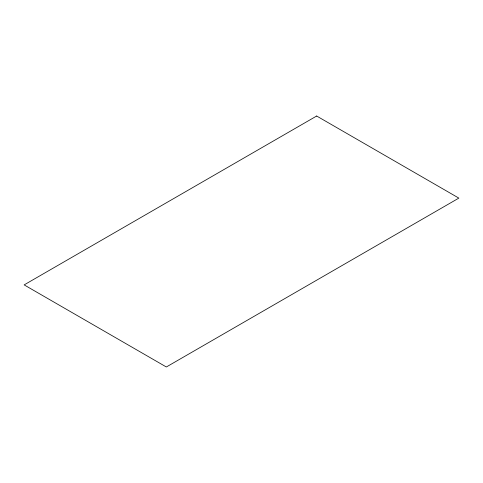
<?xml version="1.0" encoding="UTF-8"?>
<svg xmlns="http://www.w3.org/2000/svg" width="483" height="483" viewBox="0 0 483 483"><rect width="100%" height="100%" fill="white"/><g stroke="black" fill="none" stroke-linecap="round" stroke-linejoin="round"><path stroke-width="0.72" d="M316.661 116.017L24.15 284.892L166.339 366.983L458.85 198.108L316.661 116.017"/></g></svg>
